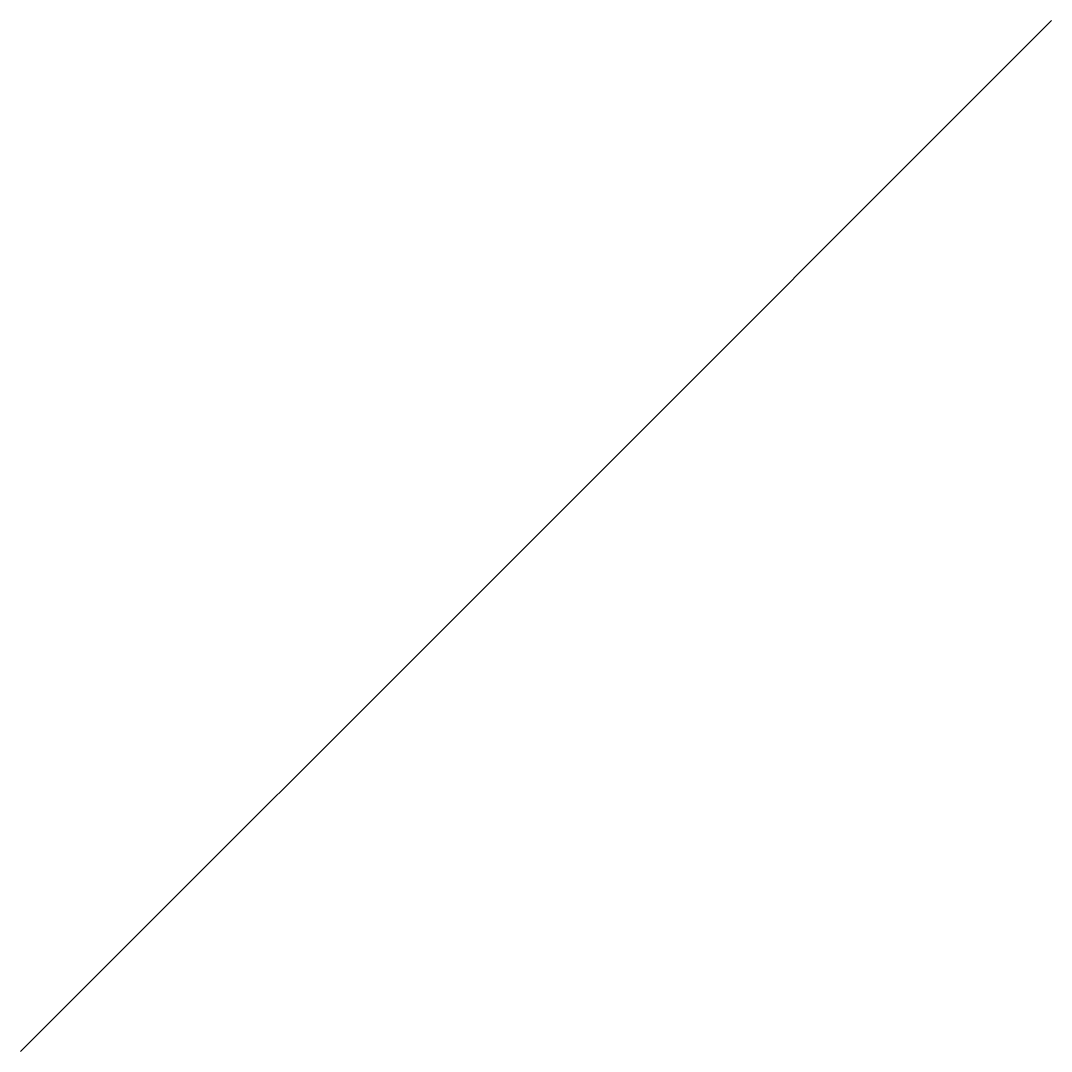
# Model space of a CAD drawing. Header units: millimetres. Extents: x -2 to 4, y -1 to 5.
import ezdxf

# ---------------------------------------------------------------- set-up
doc = ezdxf.new("R2010")
doc.units = ezdxf.units.MM
doc.layers.add('i', color=7, linetype='Continuous')
doc.layers.add('l', color=7, linetype='Continuous')

msp = doc.modelspace()

# ---------------------------------------------------------------- linework, layer by layer
at = {"layer": 'i', "color": 1}
msp.add_line((1, 2, 3), (-2, -1), dxfattribs=at)
at = {"layer": 'l', "color": 3}
msp.add_line((1, 2, 3), (4, 5, 6), dxfattribs=at)

doc.saveas('drawing.dxf')
